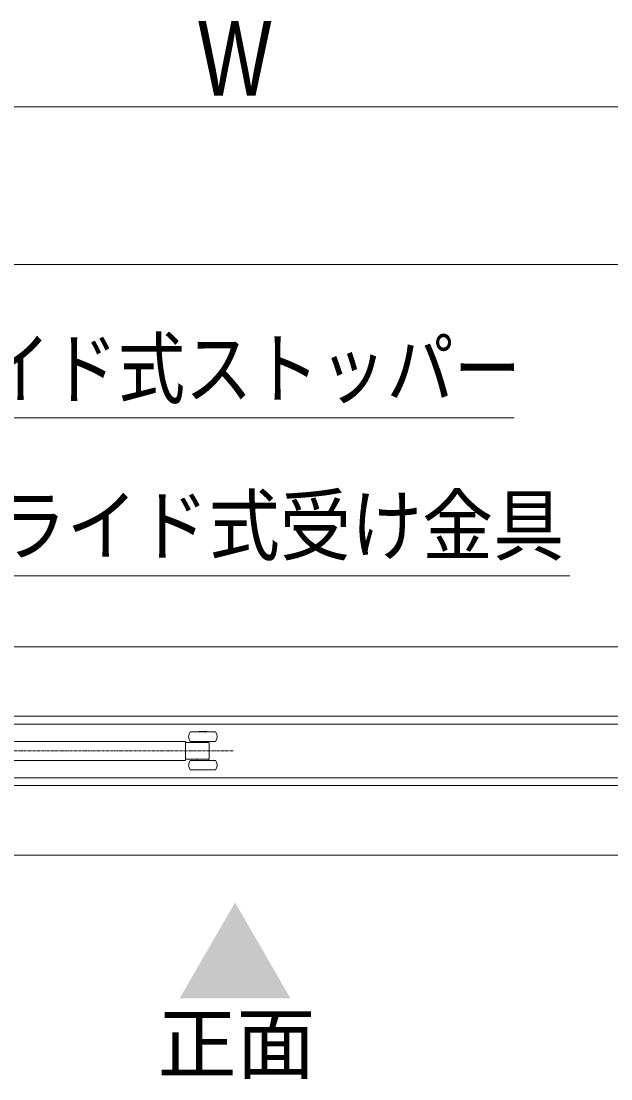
# Model space of a CAD drawing. Units: millimetres, scale not verified. Extents: x -6062 to 6062, y -3045 to 3045.
# Drawn here: x -2797 to -2423, y 1064 to 1734 of the extents above; entities that cross this region are included whole.
import ezdxf
from ezdxf.enums import TextEntityAlignment as Align

# ---------------------------------------------------------------- set-up
doc = ezdxf.new("R2010")
doc.units = ezdxf.units.MM
doc.header["$LTSCALE"] = 20
doc.linetypes.add('USER2', pattern=[2.91, 1.76, -0.4, 0.35, -0.4])
for name, color, linetype, lineweight in [('0-0_3一般', 7, 'Continuous', 15), ('0-1_2寸法-3', 7, 'Continuous', 15), ('0-2_2寸法-1', 7, 'Continuous', 15)]:
    doc.layers.add(name, color=color, linetype=linetype, lineweight=lineweight)
doc.styles.add('ＭＳ Ｐゴシック', font='')
doc.styles.get('ＭＳ Ｐゴシック').set_extended_font_data('MS PGothic')

# ---------------------------------------------------------------- blocks, each defined once
blk = doc.blocks.new('グループ-23')
at = {"layer": '0-0_3一般'}
for p, q in [((-41990, 25876.9), (7030, 25876.9)), ((-41990, 25876.9), (7030, 25876.9)), ((-18002.8, 25676.9), (-18048, 25676.9)), ((-17728, 25676.9), (-18002.8, 25676.9)), ((-17938, 25684.9), (-17938, 25676.9)), ((-17838, 25684.9), (-17938, 25684.9)), ((-17838, 25676.9), (-17838, 25684.9)), ((-18128, 25556.9), (-21574, 25556.9)), ((-18128, 25556.9), (-18108, 25556.9)), ((-18108, 25556.9), (-18108, 25540.2)), ((-18108, 25542.9), (-17888, 25542.9)), ((-18108, 25522.9), (-18108, 25540.2)), ((-18108, 25522.9), (-18108, 25350.9)), ((-18002.8, 25556.9), (-18048, 25556.9)), ((-17728, 25556.9), (-18002.8, 25556.9)), ((-17963, 25556.9), (-17963, 25542.9)), ((-17888, 25542.9), (-17833.9, 25542.9)), ((-17833.9, 25542.9), (-17819.2, 25542.9)), ((-17819.2, 25542.9), (-17813, 25542.9)), ((-17813, 25542.9), (-17813, 25556.9)), ((-17808, 25525.5), (-17808, 25525.3)), ((-17808, 25525.3), (-17808, 25348.4)), ((-18108, 25333.6), (-18108, 25350.9)), ((-17808, 25344.9), (-17808, 25345)), ((-17888, 25330.9), (-18108, 25330.9)), ((-18048, 25316.9), (-17728, 25316.9)), ((-17963, 25330.9), (-17963, 25316.9)), ((-17833.9, 25330.9), (-17888, 25330.9)), ((-17813, 25316.9), (-17813, 25330.9)), ((-18048, 25196.9), (-17728, 25196.9)), ((-41990, 24996.9), (7030, 24996.9)), ((-41990, 24116.9), (7030, 24116.9))]:
    blk.add_line(p, q, dxfattribs=at)
at = {"layer": '0-0_3一般', "linetype": 'USER2'}
blk.add_line((-17506, 25436.9), (-25626, 25436.9), dxfattribs=at)
at = {"layer": '0-0_3一般'}
for points in [[(-41990, 25876.9), (-41990, 26756.9), (7030, 26756.9), (7030, 25876.9)], [(-17808, 25528.9), (-17808, 25529), (-17808, 25529), (-17808, 25529.1), (-17808, 25529.1), (-17808, 25529.2), (-17808, 25529.2), (-17808, 25529.2), (-17808, 25529.2), (-17808, 25529.2), (-17808, 25529.2), (-17808, 25529.2), (-17808, 25529.1), (-17808, 25529.1), (-17808, 25529), (-17808, 25528.9), (-17808, 25528.9), (-17808, 25528.8), (-17808, 25528.7), (-17808, 25528.5), (-17808, 25528.4), (-17808, 25528.3), (-17808, 25528.1), (-17808, 25528), (-17808, 25527.8), (-17808, 25527.7), (-17808, 25527.5), (-17808, 25527.4), (-17808, 25527.2), (-17808, 25527.1), (-17808, 25526.9), (-17808, 25526.7), (-17808, 25526.6), (-17808, 25526.4), (-17808, 25526.3), (-17808, 25526.1), (-17808, 25526), (-17808, 25525.8), (-17808, 25525.7), (-17808, 25525.5)], [(-21574, 25343.9), (-21574, 25316.9), (-18128, 25316.9)], [(-18108, 25333.6), (-18108, 25316.9), (-18128, 25316.9)], [(-17808, 25348.4), (-17808, 25348.3), (-17808, 25348.1), (-17808, 25348), (-17808, 25347.8), (-17808, 25347.7), (-17808, 25347.5), (-17808, 25347.4), (-17808, 25347.2), (-17808, 25347.1), (-17808, 25346.9), (-17808, 25346.8), (-17808, 25346.6), (-17808, 25346.4), (-17808, 25346.3), (-17808, 25346.1), (-17808, 25346), (-17808, 25345.8), (-17808, 25345.7), (-17808, 25345.5), (-17808, 25345.4), (-17808, 25345.3), (-17808, 25345.2), (-17808, 25345.1), (-17808, 25345), (-17808, 25344.9), (-17808, 25344.8), (-17808, 25344.8), (-17808, 25344.7), (-17808, 25344.7), (-17808, 25344.7), (-17808, 25344.6), (-17808, 25344.6), (-17808, 25344.6), (-17808, 25344.7), (-17808, 25344.7), (-17808, 25344.7), (-17808, 25344.8), (-17808, 25344.8), (-17808, 25344.9)], [(-17813, 25330.9), (-17819.2, 25330.9), (-17833.9, 25330.9)], [(-41990, 24116.9), (-41990, 24996.9), (7030, 24996.9), (7030, 24116.9)]]:
    blk.add_lwpolyline(points, dxfattribs=at)
blk.add_lwpolyline([(-25442, 25096.9), (-25442, 25776.9), (-9518, 25776.9), (-9518, 25096.9)], close=True, dxfattribs=at)
for centre, radius, start, end in [((-17968, 25616.9), 100, 143.1301, 216.8699), ((-17808, 25616.9), 100, 323.1301, 36.8699), ((-17828, 25529.6), 20, 359.74972, 42.54335), ((-17828, 25344.2), 20, 315.93951, 0.24905), ((-17968, 25256.9), 100, 143.1301, 216.8699), ((-17808, 25256.9), 100, 323.1301, 36.8699)]:
    blk.add_arc(centre, radius, start, end, dxfattribs=at)

msp = doc.modelspace()

# ---------------------------------------------------------------- linework, layer by layer
at = {"layer": '0-1_2寸法-3'}
for points in [[(-3025.8, 1271.76), (-2903.93, 1482.84), (-2484.7, 1482.84)], [(-2920.5, 1271.84), (-2856.41, 1382.84), (-2449.53, 1382.84)]]:
    msp.add_lwpolyline(points, dxfattribs=at)
msp.add_solid([(-2696.57, 1115.1), (-2661.5, 1175.84), (-2626.43, 1115.1)], dxfattribs=at)
at = {"layer": '0-2_2寸法-1'}
for p, q in [((-1448.21, 1680), (-3874.79, 1680)), ((-2276.21, 1580), (-3874.79, 1580))]:
    msp.add_line(p, q, dxfattribs=at)

# ---------------------------------------------------------------- block references
at = {"layer": '0-0_3一般', "xscale": 0.05, "yscale": 0.05}
msp.add_blockref('グループ-23', (-1787.5, 0), dxfattribs=at)

# ---------------------------------------------------------------- texts
at = {"layer": '0-1_2寸法-3', "style": 'ＭＳ Ｐゴシック'}
for s, width, p in [('スライド式ストッパー', 0.85, (-2905.86, 1484.81)), ('スライド式受け金具', 0.9, (-2858.34, 1385.39))]:
    msp.add_text(s, height=36.69, dxfattribs=dict(at, width=width)).set_placement(p, align=Align.BOTTOM_LEFT)
msp.add_text('正面', height=36.66, dxfattribs=at).set_placement((-2710.58, 1057.07), align=Align.BOTTOM_LEFT)
at = {"layer": '0-2_2寸法-1', "style": 'ＭＳ Ｐゴシック', "width": 0.8}
msp.add_text('W', height=47.17, dxfattribs=at).set_placement((-2684.96, 1672.93), align=Align.BOTTOM_LEFT)

doc.saveas('drawing.dxf')
